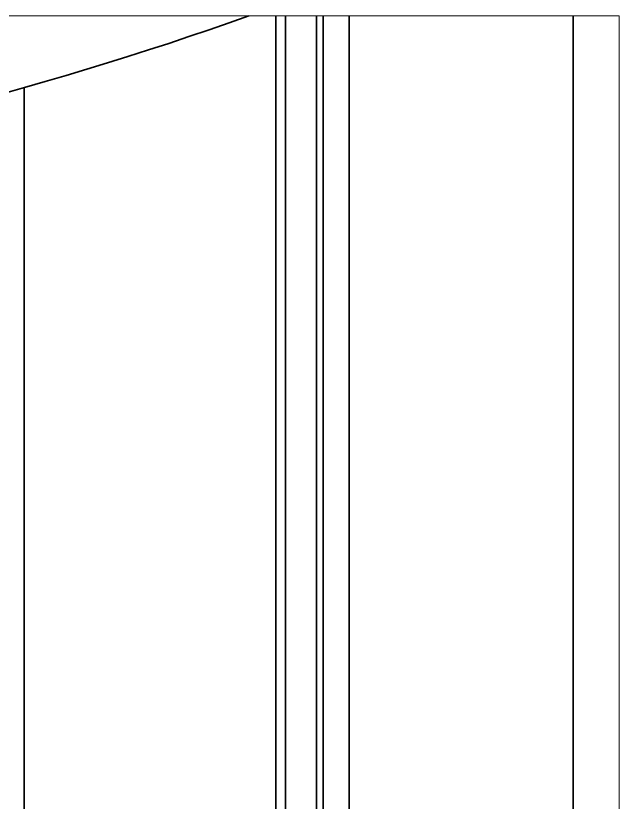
# Model space of a CAD drawing. Header units: millimetres. Extents: x 0 to 42050, y 0 to 29700.
# Drawn here: x 29537 to 31468, y 4392 to 6910 of the extents above; entities that cross this region are included whole.
import ezdxf

# ---------------------------------------------------------------- set-up
doc = ezdxf.new("R2010")
doc.units = ezdxf.units.MM
doc.header["$LTSCALE"] = 50
doc.layers.get('0').update_dxf_attribs({"lineweight": 18})
doc.layers.add('Detail Boundary', color=7, linetype='Continuous', lineweight=18)
doc.layers.add('Visible', color=7, linetype='Continuous', lineweight=35)

# ---------------------------------------------------------------- blocks, each defined once
blk = doc.blocks.new('2dTransSymbol1')
at = {"layer": 'Detail Boundary', "flags": 128}
blk.add_lwpolyline([(379.134, 138.197), (379.134, 13.843), (629.363, 13.843), (629.363, 138.197), (379.134, 138.197)], dxfattribs=at)

msp = doc.modelspace()

# ---------------------------------------------------------------- linework, layer by layer
at = {"layer": 'Visible', "color": 9, "true_color": 0xc0c0c0}
for p, q in [((30369.38, 2194.26), (30369.38, 6909.83)), ((30399.73, 2178.44), (30399.73, 6909.83)), ((30499.23, 2206.79), (30499.23, 6909.83)), ((30520.84, 2215.13), (30520.84, 6909.83)), ((30604.24, 2257.38), (30604.24, 6909.83)), ((31320.62, 2608.76), (31320.62, 6909.83)), ((29563.49, 3138.98), (29563.49, 6679.95))]:
    msp.add_line(p, q, dxfattribs=at)
msp.add_ellipse((25981.59, 10906.55), major_axis=(-8150, 0), ratio=0.5773503, start_param=1.8335773, end_param=2.1267671, dxfattribs=at)

# ---------------------------------------------------------------- block references
at = {"xscale": 50, "yscale": 50, "zscale": 50}
msp.add_blockref('2dTransSymbol1', (0, 0), dxfattribs=at)

doc.saveas('drawing.dxf')
